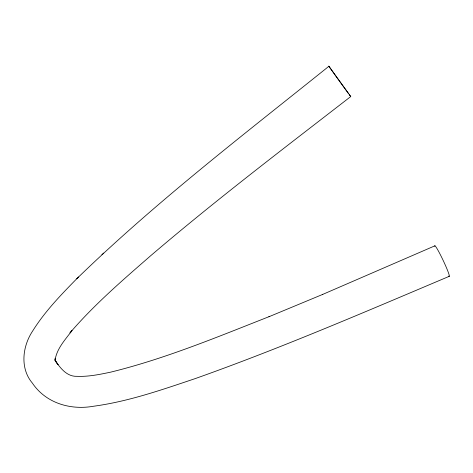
<?xml version="1.0" encoding="UTF-8"?>
<svg xmlns="http://www.w3.org/2000/svg" width="473" height="473" viewBox="0 0 473 473"><rect width="100%" height="100%" fill="white"/><g stroke="black" fill="none" stroke-linecap="round" stroke-linejoin="round"><path stroke-width="0.71" d="M55.039 359.409L55.01 360.657C56.482 348.908 65.215 339.72 71.973 330.621L69.969 332.897C94.334 304.5 122.791 280.028 150.94 255.509C215.676 200.209 283.457 148.664 350.747 96.557L328.753 66.084L335.322 75.355M328.883 66.291C243.157 135.065 155.623 202.166 76.661 278.839C60.792 295.051 44.823 311.547 32.738 330.875C22.479 346.212 19.748 368.13 32.306 383.012C45.846 403.179 70.442 410.357 93.636 406.23C128.508 401.512 161.926 389.776 195.142 378.625C281.246 348.063 365.186 311.849 449.309 276.303M76.661 278.839L78.607 276.989M101.902 254.734L103.652 253.067M322.551 294.472L434.959 245.789M322.781 294.377L268.948 316.733L269.374 316.549C217.284 337.018 165.314 358.711 110.83 372.109C99.732 374.45 88.486 376.804 77.075 376.325C67 376.786 60.455 368.272 55.341 360.787L58.073 364.718L56.068 361.845L55.164 359.693L55.11 358.262M349.222 94.553L350.747 96.557M348.625 93.743L339.478 81.131M339.135 80.658L336.563 77.087M335.629 75.786L336.256 76.656M434.711 246.185A16.922 1.301 64.7 0 1 443.361 260.842A16.922 1.301 64.7 0 1 448.753 276.037"/></g></svg>
